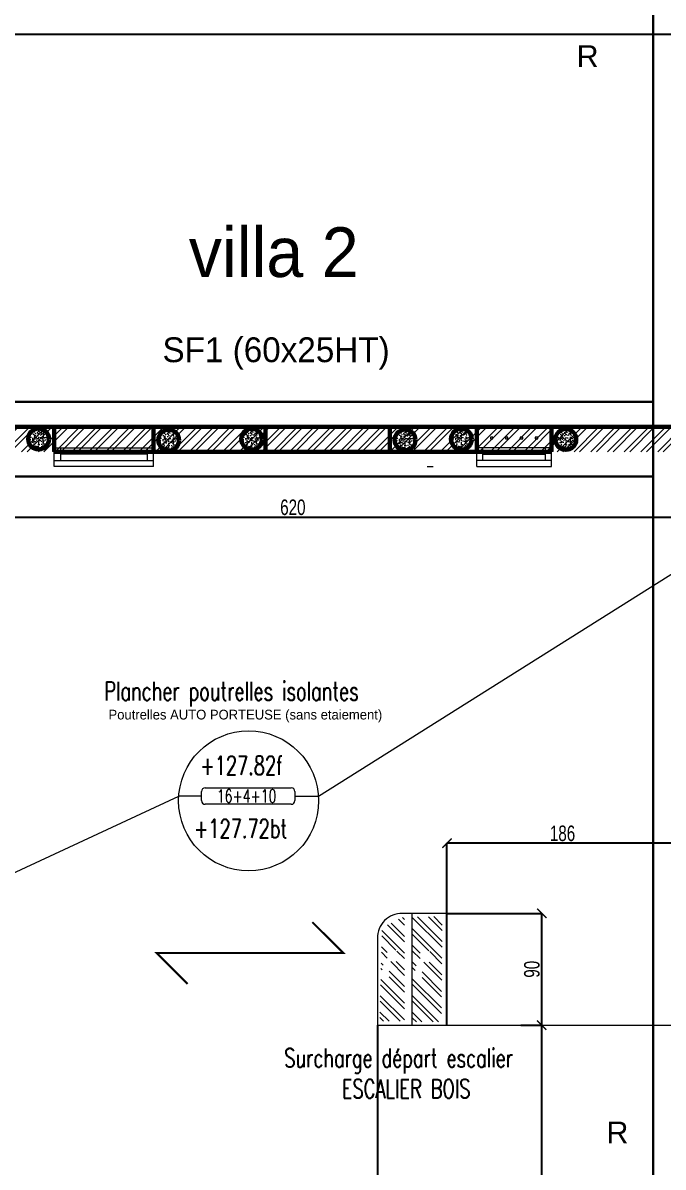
# Model space of a CAD drawing. Header units: metres. Extents: x -12536 to 12621, y -17191 to 9596.
# Drawn here: x -4479 to -3964, y 6705 to 7626 of the extents above; entities that cross this region are included whole.
import ezdxf

# ---------------------------------------------------------------- set-up
doc = ezdxf.new("R2010")
doc.units = ezdxf.units.M
doc.header["$MEASUREMENT"] = 0
doc.header["$PDMODE"] = 2
doc.header["$PDSIZE"] = 0.25
doc.linetypes.add('ACAD_ISO09W100', pattern=[45, 24, -3, 6, -3, 6, -3])
for name, color, linetype, lineweight in [('B-COT', 1, 'Continuous', 18), ('B-HAC', 8, 'Continuous', 9), ('B-HACH', 8, 'Continuous', 9), ('B-TEXT-NIVEAU', 3, 'Continuous', 20), ('B-TITRE POTEAUX', 7, 'Continuous', 60), ('B-VOILE-BA', 7, 'Continuous', 60), ('DALLE', 5, 'Continuous', 9)]:
    doc.layers.add(name, color=color, linetype=linetype, lineweight=lineweight)
doc.layers.add('B-HATCH-RELEVE', color=7, linetype='Continuous')
doc.layers.add('Calque commun', color=7, linetype='Continuous')
doc.styles.add('Arial', font='arial.ttf', dxfattribs={"height": 0.128})
doc.styles.add('Century Gothic4', font='GOTHIC.TTF', dxfattribs={"height": 0.4})
doc.styles.add('TEXTE', font='arial.ttf', dxfattribs={"width": 0.7})
doc.styles.add('TEXTE100', font='romans.shx', dxfattribs={"width": 0.7, "height": 0.3})
doc.dimstyles.new('COT 50', dxfattribs={"dimscale": 0.05, "dimtxt": 250, "dimasz": 150, "dimexe": 1, "dimexo": 2, "dimgap": 30, "dimtad": 1, "dimdec": 1, "dimrnd": 0.5, "dimzin": 12, "dimdsep": 46, "dimtxsty": 'TEXTE', "dimblk1": 'ARCHTICK', "dimblk2": 'ARCHTICK', "dimsah": 1, "dimcen": 0, "dimdle": 1.5, "dimclrd": 1, "dimclre": 1, "dimclrt": 3, "dimadec": 0, "dimazin": 0, "dimtfac": 1, "dimtdec": 1, "dimtmove": 0, "dimatfit": 3, "dimldrblk": 'ARCHTICK', "dimfxl": 1, "dimtolj": 1, "dimtzin": 0, "dimarcsym": 0})

# ---------------------------------------------------------------- blocks, each defined once
blk = doc.blocks.new('@PRES_1_$$_1-35')
at = {"layer": 'Calque commun', "color": 5, "linetype": 'Continuous', "lineweight": 5}
for p, q in [((0, 0.32), (0.8, 0.32)), ((0.8, 0.15), (0, 0.15)), ((0.05, 0.05), (0.05, 0.15)), ((0.05, 0.1), (0.75, 0.1)), ((0.75, 0.15), (0.75, 0.05)), ((0.8, 0.05), (0, 0.05)), ((0, 0), (0.8, 0))]:
    blk.add_line(p, q, dxfattribs=at)
blk = doc.blocks.new('@PRES_1_$$_1-36')
at = {"layer": 'Calque commun', "color": 7, "linetype": 'Continuous', "lineweight": 5}
blk.add_line((0, 0), (0, 0.32), dxfattribs=at)
blk = doc.blocks.new('@PRES_1_$$_1-37')
at = {"layer": 'Calque commun', "color": 7, "linetype": 'Continuous', "lineweight": 5}
blk.add_line((0, 0), (0, 0.32), dxfattribs=at)
blk = doc.blocks.new('INTER_2D_COMB13')
at = {"layer": 'Calque commun', "color": 0, "linetype": 'ByBlock', "lineweight": -2}
for name in ['@PRES_1_$$_1-35', '@PRES_1_$$_1-36']:
    blk.add_blockref(name, (0, 0), dxfattribs=at)
at = {"layer": 'Calque commun', "color": 0, "linetype": 'ByBlock', "lineweight": -2, "extrusion": (0, 0, -1), "xscale": -1, "yscale": -1, "zscale": -1, "rotation": 180}
blk.add_blockref('@PRES_1_$$_1-37', (-0.8, 0), dxfattribs=at)
blk = doc.blocks.new('PLACED_COMB13')
at = {"layer": 'Calque commun', "color": 0, "linetype": 'ByBlock', "lineweight": -2}
blk.add_blockref('INTER_2D_COMB13', (0, 0), dxfattribs=at)
blk = doc.blocks.new('@PRES_1_$$_1-47')
at = {"layer": 'Calque commun', "color": 5, "linetype": 'Continuous', "lineweight": 5}
for p, q in [((0, 0.32), (0.6, 0.32)), ((0.6, 0.15), (0, 0.15)), ((0.05, 0.05), (0.05, 0.15)), ((0.05, 0.1), (0.55, 0.1)), ((0.55, 0.15), (0.55, 0.05)), ((0.6, 0.05), (0, 0.05)), ((0, 0), (0.6, 0))]:
    blk.add_line(p, q, dxfattribs=at)
blk = doc.blocks.new('@PRES_1_$$_1-48')
at = {"layer": 'Calque commun', "color": 7, "linetype": 'Continuous', "lineweight": 5}
blk.add_line((0, 0), (0, 0.32), dxfattribs=at)
blk = doc.blocks.new('@PRES_1_$$_1-49')
at = {"layer": 'Calque commun', "color": 7, "linetype": 'Continuous', "lineweight": 5}
blk.add_line((0, 0), (0, 0.32), dxfattribs=at)
blk = doc.blocks.new('INTER_2D_COMB17')
at = {"layer": 'Calque commun', "color": 0, "linetype": 'ByBlock', "lineweight": -2}
for name in ['@PRES_1_$$_1-47', '@PRES_1_$$_1-48']:
    blk.add_blockref(name, (0, 0), dxfattribs=at)
at = {"layer": 'Calque commun', "color": 0, "linetype": 'ByBlock', "lineweight": -2, "extrusion": (0, 0, -1), "xscale": -1, "yscale": -1, "zscale": -1, "rotation": 180}
blk.add_blockref('@PRES_1_$$_1-49', (-0.6, 0), dxfattribs=at)
blk = doc.blocks.new('PLACED_COMB17')
at = {"layer": 'Calque commun', "color": 0, "linetype": 'ByBlock', "lineweight": -2}
blk.add_blockref('INTER_2D_COMB17', (0, 0), dxfattribs=at)
blk = doc.blocks.new('_ArchTick')
at = {"color": 0, "linetype": 'ByBlock', "const_width": 0.15}
blk.add_lwpolyline([(-0.5, -0.5), (0.5, 0.5)], dxfattribs=at)
blk = doc.blocks.new('*D842')
at = {"layer": 'B-HATCH-RELEVE', "color": 1, "lineweight": -2, "transparency": 16777216}
for p, q in [((-3291.76, 6716.64), (-3291.76, 6101)), ((-5231.76, 6584.18), (-5231.76, 6101)), ((-5231.84, 6101.05), (-3291.69, 6101.05))]:
    blk.add_line(p, q, dxfattribs=at)
at = {"layer": 'Defpoints', "color": 0, "transparency": 16777216}
for p in [(-3291.76, 6716.74), (-5231.76, 6584.28), (-3291.76, 6101.05)]:
    blk.add_point(p, dxfattribs=at)
at = {"layer": 'B-HATCH-RELEVE', "color": 1, "lineweight": -2, "transparency": 16777216, "xscale": 7.5, "yscale": 7.5, "zscale": 7.5, "rotation": 180}
blk.add_blockref('_ArchTick', (-5231.76, 6101.05), dxfattribs=at)
at = {"layer": 'B-HATCH-RELEVE', "color": 1, "lineweight": -2, "transparency": 16777216, "xscale": 7.5, "yscale": 7.5, "zscale": 7.5}
blk.add_blockref('_ArchTick', (-3291.76, 6101.05), dxfattribs=at)
at = {"layer": 'B-HATCH-RELEVE', "color": 3, "transparency": 16777216, "insert": (-4261.76, 6108.94), "char_height": 12.5, "attachment_point": 5, "style": 'TEXTE'}
blk.add_mtext('\\A1;1940', dxfattribs=at)
blk = doc.blocks.new('*D848')
at = {"layer": 'B-HATCH-RELEVE', "color": 1, "lineweight": -2, "transparency": 16777216}
for p, q in [((-3951.86, 7616.74), (-5395.83, 7616.74)), ((-5395.78, 7484.2), (-5395.78, 7616.81)), ((-5231.86, 7484.28), (-5395.83, 7484.28))]:
    blk.add_line(p, q, dxfattribs=at)
at = {"layer": 'Defpoints', "color": 0, "transparency": 16777216}
for p in [(-5395.78, 7616.74), (-3951.76, 7616.74), (-5231.76, 7484.28)]:
    blk.add_point(p, dxfattribs=at)
at = {"layer": 'B-HATCH-RELEVE', "color": 1, "lineweight": -2, "transparency": 16777216, "xscale": 7.5, "yscale": 7.5, "zscale": 7.5}
for p, rotation in [((-5395.78, 7616.74), 90), ((-5395.78, 7484.28), 270)]:
    blk.add_blockref('_ArchTick', p, dxfattribs=dict(at, rotation=rotation))
at = {"layer": 'B-HATCH-RELEVE', "color": 3, "transparency": 16777216, "insert": (-5403.67, 7550.51), "char_height": 12.5, "attachment_point": 5, "rotation": 90, "style": 'TEXTE'}
blk.add_mtext('\\A1;132.5', dxfattribs=at)
blk = doc.blocks.new('*D893')
at = {"layer": 'B-HATCH-RELEVE', "color": 1, "lineweight": -2, "transparency": 16777216}
for p, q in [((-4078.4, 6818.99), (-4061.45, 6818.99)), ((-4061.5, 6430.93), (-4061.5, 6819.07)), ((-4078.4, 6431), (-4061.45, 6431))]:
    blk.add_line(p, q, dxfattribs=at)
at = {"layer": 'Defpoints', "color": 0, "transparency": 16777216}
for p in [(-4078.5, 6818.99), (-4061.5, 6818.99), (-4078.5, 6431)]:
    blk.add_point(p, dxfattribs=at)
at = {"layer": 'B-HATCH-RELEVE', "color": 1, "lineweight": -2, "transparency": 16777216, "xscale": 7.5, "yscale": 7.5, "zscale": 7.5}
for p, rotation in [((-4061.5, 6818.99), 90), ((-4061.5, 6431), 270)]:
    blk.add_blockref('_ArchTick', p, dxfattribs=dict(at, rotation=rotation))
at = {"layer": 'B-HATCH-RELEVE', "color": 3, "transparency": 16777216, "insert": (-4069.39, 6625), "char_height": 12.5, "attachment_point": 5, "rotation": 90, "style": 'TEXTE'}
blk.add_mtext('\\A1;388', dxfattribs=at)
blk = doc.blocks.new('*D894')
at = {"layer": 'B-HATCH-RELEVE', "color": 1, "lineweight": -2, "transparency": 16777216}
for p, q in [((-4137.66, 6909), (-4061.45, 6909)), ((-4061.5, 6818.92), (-4061.5, 6909.07)), ((-4078.4, 6818.99), (-4061.45, 6818.99))]:
    blk.add_line(p, q, dxfattribs=at)
at = {"layer": 'Defpoints', "color": 0, "transparency": 16777216}
for p in [(-4137.76, 6909), (-4061.5, 6909), (-4078.5, 6818.99)]:
    blk.add_point(p, dxfattribs=at)
at = {"layer": 'B-HATCH-RELEVE', "color": 1, "lineweight": -2, "transparency": 16777216, "xscale": 7.5, "yscale": 7.5, "zscale": 7.5}
for p, rotation in [((-4061.5, 6909), 90), ((-4061.5, 6818.99), 270)]:
    blk.add_blockref('_ArchTick', p, dxfattribs=dict(at, rotation=rotation))
at = {"layer": 'B-HATCH-RELEVE', "color": 3, "transparency": 16777216, "insert": (-4069.38, 6864), "char_height": 12.5, "attachment_point": 5, "rotation": 90, "style": 'TEXTE'}
blk.add_mtext('\\A1;90', dxfattribs=at)
blk = doc.blocks.new('*D895')
at = {"layer": 'B-HATCH-RELEVE', "color": 1, "lineweight": -2, "transparency": 16777216}
for p, q in [((-3951.69, 6965.5), (-4137.84, 6965.5)), ((-4137.76, 6819.09), (-4137.76, 6965.55)), ((-3951.76, 6819.09), (-3951.76, 6965.55))]:
    blk.add_line(p, q, dxfattribs=at)
at = {"layer": 'Defpoints', "color": 0, "transparency": 16777216}
for p in [(-4137.76, 6965.5), (-4137.76, 6818.99), (-3951.76, 6818.99)]:
    blk.add_point(p, dxfattribs=at)
at = {"layer": 'B-HATCH-RELEVE', "color": 1, "lineweight": -2, "transparency": 16777216, "xscale": 7.5, "yscale": 7.5, "zscale": 7.5, "rotation": 180}
blk.add_blockref('_ArchTick', (-4137.76, 6965.5), dxfattribs=at)
at = {"layer": 'B-HATCH-RELEVE', "color": 1, "lineweight": -2, "transparency": 16777216, "xscale": 7.5, "yscale": 7.5, "zscale": 7.5}
blk.add_blockref('_ArchTick', (-3951.76, 6965.5), dxfattribs=at)
at = {"layer": 'B-HATCH-RELEVE', "color": 3, "transparency": 16777216, "insert": (-4044.76, 6973.38), "char_height": 12.5, "attachment_point": 5, "style": 'TEXTE'}
blk.add_mtext('\\A1;186', dxfattribs=at)
blk = doc.blocks.new('*D896')
at = {"layer": 'B-HATCH-RELEVE', "color": 1, "lineweight": -2, "transparency": 16777216}
for p, q in [((-4193.76, 6818.89), (-4193.76, 146.46)), ((-4137.69, 146.51), (-4193.84, 146.51)), ((-4137.76, 0.1), (-4137.76, 146.56))]:
    blk.add_line(p, q, dxfattribs=at)
at = {"layer": 'Defpoints', "color": 0, "transparency": 16777216}
for p in [(-4193.76, 6818.99), (-4193.76, 146.51), (-4137.76, 0)]:
    blk.add_point(p, dxfattribs=at)
at = {"layer": 'B-HATCH-RELEVE', "color": 1, "lineweight": -2, "transparency": 16777216, "xscale": 7.5, "yscale": 7.5, "zscale": 7.5, "rotation": 180}
blk.add_blockref('_ArchTick', (-4193.76, 146.51), dxfattribs=at)
at = {"layer": 'B-HATCH-RELEVE', "color": 1, "lineweight": -2, "transparency": 16777216, "xscale": 7.5, "yscale": 7.5, "zscale": 7.5}
blk.add_blockref('_ArchTick', (-4137.76, 146.51), dxfattribs=at)
at = {"layer": 'B-HATCH-RELEVE', "color": 3, "transparency": 16777216, "insert": (-4165.76, 154.39), "char_height": 12.5, "attachment_point": 5, "style": 'TEXTE'}
blk.add_mtext('\\A1;56', dxfattribs=at)
blk = doc.blocks.new('*D1020')
at = {"layer": 'B-HATCH-RELEVE', "color": 1, "linetype": 'ByBlock', "lineweight": -2, "transparency": 16777216}
for p, q in [((-4571.84, 7228.01), (-3951.69, 7228.01)), ((-4571.76, 7228.01), (-4571.76, 7227.96)), ((-3951.76, 7228.01), (-3951.76, 7228.06))]:
    blk.add_line(p, q, dxfattribs=at)
at = {"layer": 'Defpoints', "color": 0, "transparency": 16777216}
for p in [(-4571.76, 7228.77), (-3951.76, 7228.01), (-3951.76, 7228.01)]:
    blk.add_point(p, dxfattribs=at)
at = {"layer": 'B-HATCH-RELEVE', "color": 1, "lineweight": -2, "transparency": 16777216, "xscale": 7.5, "yscale": 7.5, "zscale": 7.5, "rotation": 180}
blk.add_blockref('_ArchTick', (-4571.76, 7228.01), dxfattribs=at)
at = {"layer": 'B-HATCH-RELEVE', "color": 1, "lineweight": -2, "transparency": 16777216, "xscale": 7.5, "yscale": 7.5, "zscale": 7.5}
blk.add_blockref('_ArchTick', (-3951.76, 7228.01), dxfattribs=at)
at = {"layer": 'B-HATCH-RELEVE', "color": 3, "transparency": 16777216, "insert": (-4261.76, 7235.89), "char_height": 12.5, "attachment_point": 5, "style": 'TEXTE'}
blk.add_mtext('\\A1;620', dxfattribs=at)

msp = doc.modelspace()

# ---------------------------------------------------------------- hatches: boundary and pattern name
at = {"layer": 'B-HAC'}
h = msp.add_hatch(dxfattribs=at)
h.set_pattern_fill('ANSI32', color=256)
h.set_pattern_definition([(45, (-67473.308, 99385.418), (-6.7351921, 6.7351921), []), (45, (-67468.818, 99385.418), (-6.7351921, 6.7351921), [])])
h.paths.add_polyline_path([(-4590.607, 7300.747), (-3931.764, 7300.671), (-3931.764, 7280.671), (-4590.607, 7280.747)])
h.paths.add_polyline_path([(-4571.445, 7282.833), (-4571.371, 7288.341), (-4561.027, 7288.341), (-4561.102, 7282.833)], flags=16)
h.paths.add_polyline_path([(-4583.602, 7286.742), (-4583.647, 7294.575), (-4574.375, 7294.601), (-4574.33, 7286.768)], flags=16)
at = {"layer": 'B-HACH', "ltscale": 0.225}
h = msp.add_hatch(dxfattribs=at)
h.set_pattern_fill('AR-CONC', color=256, scale=0.028, style=0)
h.set_pattern_definition([(50, (3468.214, 18627.381), (5.1011707, -0.4462944), [0.5334, -5.8674]), (355, (3468.214, 18627.381), (-0.9867991, 5.349586), [0.42672, -4.69392]), (100.451, (3468.639, 18627.3436), (4.11439, 4.9032673), [0.45332, -4.98652]), (46.1842, (3468.214, 18628.803), (7.5902131, -1.1771852), [0.8001, -8.8011]), (96.6356, (3468.847, 18628.705), (6.6473186, 6.9279156), [0.67998, -7.47978]), (351.184, (3468.214, 18628.803), (6.647329, 6.9279033), [0.64008, -7.04088]), (21, (3468.9253, 18628.4476), (4.2452166, -2.8634345), [0.5334, -5.8674]), (326, (3468.9253, 18628.4476), (1.7304568, 5.157263), [0.42672, -4.69392]), (71.4514, (3469.279, 18628.209), (5.9756617, 2.29384), [0.45332, -4.98652]), (37.5, (3468.2141, 18627.3808), (0.0864809, 2.3675411), [0, -4.637024, 0, -4.76504, 0, -4.7117]), (7.5, (3468.214, 18627.3808), (1.87095055, 2.8050561), [0, -2.716784, 0, -4.530344, 0, -1.79578]), (327.5, (3466.6281, 18627.3808), (3.79653666, -0.16040483), [0, -1.778, 0, -5.54736, 0, -7.36092]), (317.5, (3465.917, 18627.3808), (4.1476171, 0.71194175), [0, -2.3114, 0, -3.684016, 0, -5.22732])])
h.paths.add_polyline_path([(-4457.973, 7290.918, 1), (-4474.773, 7290.918, 1)])
h = msp.add_hatch(dxfattribs=at)
h.set_pattern_fill('AR-CONC', color=256, scale=0.028, style=0)
h.set_pattern_definition([(50, (3572.9157, 18626.473), (5.1011707, -0.4462944), [0.5334, -5.8674]), (355, (3572.9157, 18626.473), (-0.9867991, 5.349586), [0.42672, -4.69392]), (100.451, (3573.341, 18626.436), (4.11439, 4.9032673), [0.45332, -4.98652]), (46.1842, (3572.9157, 18627.8954), (7.5902131, -1.1771852), [0.8001, -8.8011]), (96.6356, (3573.548, 18627.797), (6.6473186, 6.9279156), [0.67998, -7.47978]), (351.184, (3572.916, 18627.8954), (6.647329, 6.9279033), [0.64008, -7.04088]), (21, (3573.627, 18627.54), (4.2452166, -2.8634345), [0.5334, -5.8674]), (326, (3573.627, 18627.54), (1.7304568, 5.157263), [0.42672, -4.69392]), (71.4514, (3573.9806, 18627.301), (5.9756617, 2.29384), [0.45332, -4.98652]), (37.5, (3572.9157, 18626.473), (0.0864809, 2.3675411), [0, -4.637024, 0, -4.76504, 0, -4.7117]), (7.5, (3572.9157, 18626.473), (1.87095055, 2.8050561), [0, -2.716784, 0, -4.530344, 0, -1.79578]), (327.5, (3571.3297, 18626.473), (3.79653666, -0.16040483), [0, -1.778, 0, -5.54736, 0, -7.36092]), (317.5, (3570.6185, 18626.473), (4.1476171, 0.71194175), [0, -2.3114, 0, -3.684016, 0, -5.22732])])
h.paths.add_polyline_path([(-4353.272, 7290.01, 1), (-4370.072, 7290.01, 1)])
h = msp.add_hatch(dxfattribs=at)
h.set_pattern_fill('AR-CONC', color=256, scale=0.028, style=0)
h.set_pattern_definition([(50, (3639.697, 18627.2727), (5.1011707, -0.4462944), [0.5334, -5.8674]), (355, (3639.697, 18627.273), (-0.9867991, 5.349586), [0.42672, -4.69392]), (100.451, (3640.122, 18627.2356), (4.11439, 4.9032673), [0.45332, -4.98652]), (46.1842, (3639.697, 18628.695), (7.5902131, -1.1771852), [0.8001, -8.8011]), (96.6356, (3640.3295, 18628.597), (6.6473186, 6.9279156), [0.67998, -7.47978]), (351.184, (3639.697, 18628.695), (6.647329, 6.9279033), [0.64008, -7.04088]), (21, (3640.408, 18628.3395), (4.2452166, -2.8634345), [0.5334, -5.8674]), (326, (3640.408, 18628.3395), (1.7304568, 5.157263), [0.42672, -4.69392]), (71.4514, (3640.762, 18628.101), (5.9756617, 2.29384), [0.45332, -4.98652]), (37.5, (3639.697, 18627.2727), (0.0864809, 2.3675411), [0, -4.637024, 0, -4.76504, 0, -4.7117]), (7.5, (3639.697, 18627.2727), (1.87095055, 2.8050561), [0, -2.716784, 0, -4.530344, 0, -1.79578]), (327.5, (3638.111, 18627.2727), (3.79653666, -0.16040483), [0, -1.778, 0, -5.54736, 0, -7.36092]), (317.5, (3637.3998, 18627.2727), (4.1476171, 0.71194175), [0, -2.3114, 0, -3.684016, 0, -5.22732])])
h.paths.add_polyline_path([(-4286.49, 7290.809, 1), (-4303.29, 7290.809, 1)])
h = msp.add_hatch(dxfattribs=at)
h.set_pattern_fill('AR-CONC', color=256, scale=0.028, style=0)
h.set_pattern_definition([(50, (3763.1193, 18626.5973), (5.1011707, -0.4462944), [0.5334, -5.8674]), (355, (3763.1193, 18626.5973), (-0.9867991, 5.349586), [0.42672, -4.69392]), (100.451, (3763.5444, 18626.56), (4.11439, 4.9032673), [0.45332, -4.98652]), (46.1842, (3763.1193, 18628.02), (7.5902131, -1.1771852), [0.8001, -8.8011]), (96.6356, (3763.752, 18627.9216), (6.6473186, 6.9279156), [0.67998, -7.47978]), (351.184, (3763.119, 18628.02), (6.647329, 6.9279033), [0.64008, -7.04088]), (21, (3763.8305, 18627.664), (4.2452166, -2.8634345), [0.5334, -5.8674]), (326, (3763.8305, 18627.664), (1.7304568, 5.157263), [0.42672, -4.69392]), (71.4514, (3764.1843, 18627.4255), (5.9756617, 2.29384), [0.45332, -4.98652]), (37.5, (3763.1193, 18626.5973), (0.0864809, 2.3675411), [0, -4.637024, 0, -4.76504, 0, -4.7117]), (7.5, (3763.1193, 18626.5973), (1.87095055, 2.8050561), [0, -2.716784, 0, -4.530344, 0, -1.79578]), (327.5, (3761.5333, 18626.5973), (3.79653666, -0.16040483), [0, -1.778, 0, -5.54736, 0, -7.36092]), (317.5, (3760.822, 18626.5973), (4.1476171, 0.71194175), [0, -2.3114, 0, -3.684016, 0, -5.22732])])
h.paths.add_polyline_path([(-4163.068, 7290.134, 1), (-4179.868, 7290.134, 1)])
h = msp.add_hatch(dxfattribs=at)
h.set_pattern_fill('AR-CONC', color=256, scale=0.028, style=0)
h.set_pattern_definition([(50, (3808.4337, 18627.2975), (5.1011707, -0.4462944), [0.5334, -5.8674]), (355, (3808.4337, 18627.2975), (-0.9867991, 5.349586), [0.42672, -4.69392]), (100.451, (3808.8588, 18627.2603), (4.11439, 4.9032673), [0.45332, -4.98652]), (46.1842, (3808.4337, 18628.72), (7.5902131, -1.1771852), [0.8001, -8.8011]), (96.6356, (3809.066, 18628.622), (6.6473186, 6.9279156), [0.67998, -7.47978]), (351.184, (3808.434, 18628.72), (6.647329, 6.9279033), [0.64008, -7.04088]), (21, (3809.145, 18628.3643), (4.2452166, -2.8634345), [0.5334, -5.8674]), (326, (3809.145, 18628.3643), (1.7304568, 5.157263), [0.42672, -4.69392]), (71.4514, (3809.4986, 18628.1257), (5.9756617, 2.29384), [0.45332, -4.98652]), (37.5, (3808.4337, 18627.2975), (0.0864809, 2.3675411), [0, -4.637024, 0, -4.76504, 0, -4.7117]), (7.5, (3808.4337, 18627.2975), (1.87095055, 2.8050561), [0, -2.716784, 0, -4.530344, 0, -1.79578]), (327.5, (3806.8477, 18627.2975), (3.79653666, -0.16040483), [0, -1.778, 0, -5.54736, 0, -7.36092]), (317.5, (3806.1365, 18627.2975), (4.1476171, 0.71194175), [0, -2.3114, 0, -3.684016, 0, -5.22732])])
h.paths.add_polyline_path([(-4117.754, 7290.834, 1), (-4134.554, 7290.834, 1)])
h = msp.add_hatch(dxfattribs=at)
h.set_pattern_fill('AR-CONC', color=256, scale=0.028, style=0)
h.set_pattern_definition([(50, (3892.522, 18627.064), (5.1011707, -0.4462944), [0.5334, -5.8674]), (355, (3892.522, 18627.064), (-0.9867991, 5.349586), [0.42672, -4.69392]), (100.451, (3892.947, 18627.027), (4.11439, 4.9032673), [0.45332, -4.98652]), (46.1842, (3892.522, 18628.4865), (7.5902131, -1.1771852), [0.8001, -8.8011]), (96.6356, (3893.1546, 18628.3884), (6.6473186, 6.9279156), [0.67998, -7.47978]), (351.184, (3892.522, 18628.4865), (6.647329, 6.9279033), [0.64008, -7.04088]), (21, (3893.2332, 18628.131), (4.2452166, -2.8634345), [0.5334, -5.8674]), (326, (3893.233, 18628.131), (1.7304568, 5.157263), [0.42672, -4.69392]), (71.4514, (3893.587, 18627.8923), (5.9756617, 2.29384), [0.45332, -4.98652]), (37.5, (3892.522, 18627.0641), (0.0864809, 2.3675411), [0, -4.637024, 0, -4.76504, 0, -4.7117]), (7.5, (3892.522, 18627.064), (1.87095055, 2.8050561), [0, -2.716784, 0, -4.530344, 0, -1.79578]), (327.5, (3890.936, 18627.0641), (3.79653666, -0.16040483), [0, -1.778, 0, -5.54736, 0, -7.36092]), (317.5, (3890.225, 18627.064), (4.1476171, 0.71194175), [0, -2.3114, 0, -3.684016, 0, -5.22732])])
h.paths.add_polyline_path([(-4033.665, 7290.601, 1), (-4050.465, 7290.601, 1)])
at = {"layer": 'Calque commun', "linetype": 'Continuous', "lineweight": 5}
h = msp.add_hatch(dxfattribs=at)
h.set_pattern_fill('ANSI32', color=6, angle=-90)
h.set_pattern_definition([(315, (87912.771, 69769.093), (6.7351921, 6.7351921), []), (315, (87912.771, 69764.603), (6.7351921, 6.7351921), [])])
h.paths.add_polyline_path([(-4171.9, 6906.574), (-4171.976, 6822.111), (-4191.976, 6822.111), (-4190, 6897.5)])
h.paths.add_polyline_path([(-4189.815, 6867.23), (-4184.306, 6867.156), (-4184.306, 6856.812), (-4189.815, 6856.887)], flags=16)
h.paths.add_polyline_path([(-4185.905, 6879.387), (-4178.072, 6879.432), (-4178.046, 6870.16), (-4185.879, 6870.115)], flags=16)
h = msp.add_hatch(dxfattribs=at)
h.set_pattern_fill('ANSI32', color=6, angle=-90)
h.set_pattern_definition([(315, (87939.271, 69768.593), (6.7351921, 6.7351921), []), (315, (87939.271, 69764.103), (6.7351921, 6.7351921), [])])
h.paths.add_polyline_path([(-4141.5, 6906.5), (-4142.239, 6821.72), (-4165.476, 6821.611), (-4165.4, 6906.074)])
h.paths.add_polyline_path([(-4163.315, 6866.73), (-4157.806, 6866.656), (-4157.806, 6856.312), (-4163.315, 6856.387)], flags=16)
h.paths.add_polyline_path([(-4159.405, 6878.887), (-4151.572, 6878.932), (-4151.546, 6869.66), (-4159.379, 6869.615)], flags=16)

# ---------------------------------------------------------------- linework, layer by layer
at = {"layer": 'B-COT', "color": 6, "linetype": 'ACAD_ISO09W100', "lineweight": 50}
for points in [[(-4453.761, 7300.738), (-4373.761, 7300.738), (-4373.761, 7280.738), (-4453.761, 7280.738)], [(-4283.761, 7300.738), (-4183.761, 7300.738), (-4183.761, 7280.738), (-4283.761, 7280.738)], [(-4113.761, 7300.738), (-4053.761, 7300.738), (-4053.761, 7280.738), (-4113.761, 7280.738)]]:
    msp.add_lwpolyline(points, close=True, dxfattribs=at)
at = {"layer": 'B-TEXT-NIVEAU', "color": 6}
for p, q in [((-4241.126, 7003.436, -34.014), (-3317.764, 7584.737)), ((-5211.761, 6604.276), (-4353.564, 7003.436, -34.014)), ((-4335.275, 7003.436, -34.014), (-4353.564, 7003.436, -34.014)), ((-4335.275, 6999.806, -34.014), (-4335.275, 7007.065, -34.014)), ((-4332.275, 7010.065, -34.014), (-4263.07, 7010.065, -34.014)), ((-4260.07, 7007.065, -34.014), (-4260.07, 6999.806, -34.014)), ((-4260.07, 7003.436, -34.014), (-4241.126, 7003.436, -34.014)), ((-4263.07, 6996.806, -34.014), (-4332.275, 6996.806, -34.014))]:
    msp.add_line(p, q, dxfattribs=at)
msp.add_circle((-4297.345, 6999.608, -34.014), 56.35, dxfattribs=at)
for centre, start, end in [((-4332.275, 7007.065, -34.014), 90, 180), ((-4263.07, 7007.065, -34.014), 0, 90), ((-4332.275, 6999.806, -34.014), 180, 270), ((-4263.07, 6999.806, -34.014), 270, 0)]:
    msp.add_arc(centre, 3, start, end, dxfattribs=at)
at = {"layer": 'B-VOILE-BA', "color": 2, "lineweight": 30}
for p, q in [((-4551.782, 7320.752), (-3971.761, 7320.751)), ((-4551.791, 7260.801), (-3971.762, 7260.727)), ((-4453.761, 7260.738), (-4053.761, 7260.738))]:
    msp.add_line(p, q, dxfattribs=at)
at = {"layer": 'B-VOILE-BA'}
msp.add_line((-4453.761, 7280.738), (-4053.761, 7280.738), dxfattribs=at)
at = {"layer": 'B-VOILE-BA', "color": 2, "lineweight": 30}
msp.add_lwpolyline([(-3971.761, 7636.738), (-3271.757, 7636.738), (-3271.896, 6696.711), (-3971.763, 6696.739)], close=True, dxfattribs=at)
at = {"layer": 'B-VOILE-BA'}
for points in [[(-4453.761, 7300.738, 0), (-4453.761, 7284.737, 0), (-4453.761, 7280.854, 0)], [(-4283.761, 7300.738, 0), (-4283.761, 7280.738, 0), (-4373.761, 7280.738, 0), (-4373.761, 7300.738, 0)], [(-4113.761, 7300.738, 0), (-4113.761, 7280.738, 0), (-4183.761, 7280.738, 0), (-4183.761, 7300.738, 0)], [(-4053.761, 7280.854, 0), (-4053.761, 7300.738, 0)]]:
    msp.add_polyline3d(points, dxfattribs=at)
for centre in [(-4466.373, 7290.918), (-4361.672, 7290.01), (-4294.89, 7290.809), (-4171.468, 7290.134), (-4126.154, 7290.834), (-4042.065, 7290.601)]:
    msp.add_circle(centre, 8.4, dxfattribs=at)
for points, invisible_edges in [([(-3951.762, 7300.738), (-4591.761, 7300.738), (-3931.762, 6716.738)], 14), ([(-4591.761, 7300.738), (-4591.761, 6584.277), (-3931.762, 6716.738)], 15), ([(-3931.762, 6400.738), (-3931.762, 6716.738), (-4591.761, 6584.277)], 14)]:
    msp.add_3dface(points, dxfattribs=dict(at, invisible_edges=invisible_edges))
at = {"layer": 'Calque commun', "color": 7, "linetype": 'Continuous', "lineweight": 5}
msp.add_line((-4153.761, 7268.737), (-4153.761, 7268.737), dxfattribs=at)
at = {"layer": 'Calque commun', "color": 15, "linetype": 'Continuous', "lineweight": 20}
msp.add_line((-4153.761, 7268.737), (-4148.761, 7268.737), dxfattribs=at)
at = {"layer": 'Calque commun', "color": 6, "linetype": 'Continuous', "lineweight": 5}
for p, q in [((-4165.763, 6908.996), (-4173.762, 6908.996)), ((-4137.765, 6908.996), (-4165.763, 6908.996)), ((-4165.762, 6818.994), (-4165.762, 6908.996)), ((-4137.765, 6908.996), (-4137.765, 6818.995)), ((-4193.762, 6888.996), (-4193.762, 6818.994)), ((-4193.762, 6818.994), (-3951.762, 6818.994))]:
    msp.add_line(p, q, dxfattribs=at)
at = {"layer": 'Calque commun', "color": 6, "linetype": 'Continuous', "lineweight": 5, "flags": 128}
msp.add_lwpolyline([(-4173.762, 6908.996, 0.4142192), (-4193.762, 6888.996)], format="xyb", dxfattribs=at)
at = {"layer": 'Calque commun', "color": 12, "linetype": 'Continuous', "lineweight": 20}
for points in [[(-4283.761, 7300.738, 0), (-4283.761, 7280.738, 0), (-4373.761, 7280.738, 0), (-4373.761, 7300.738, 0)], [(-4113.761, 7300.738, 0), (-4113.761, 7280.738, 0), (-4183.761, 7280.738, 0), (-4183.761, 7300.738, 0)]]:
    msp.add_polyline3d(points, dxfattribs=at)
at = {"layer": 'DALLE', "const_width": 1.68}
msp.add_lwpolyline([(-4246.071, 6901.906), (-4221.138, 6876.994), (-4371.239, 6876.994), (-4346.48, 6852.256)], dxfattribs=at)

# ---------------------------------------------------------------- block references
at = {"layer": 'B-VOILE-BA', "color": 2, "lineweight": 30, "extrusion": (0, 0, -1), "xscale": -100, "yscale": -100, "zscale": -100, "rotation": 180}
msp.add_blockref('PLACED_COMB13', (4373.761, 7268.737), dxfattribs=at)
at = {"layer": 'Calque commun', "color": 0, "linetype": 'ByBlock', "lineweight": -2, "xscale": 100, "yscale": 100, "zscale": 100}
msp.add_blockref('PLACED_COMB17', (-4113.761, 7268.737), dxfattribs=at)

# ---------------------------------------------------------------- texts
at = {"color": 6, "lineweight": 40, "style": 'Century Gothic4'}
msp.add_text('Poutrelles AUTO PORTEUSE (sans etaiement) ', height=7.84, dxfattribs=at).set_placement((-4410.088, 7065.106))
at = {"layer": 'B-TEXT-NIVEAU', "style": 'TEXTE100', "width": 0.7}
for s, height, p in [('Plancher poutrelles isolantes', 15, (-4413.584, 7080.49, -34.014)), ('+127.82f', 15, (-4336.365, 7020.667, -34.014)), ('16+4+10', 10.5, (-4322.899, 6998.233, -34.014)), ('+127.72bt', 15, (-4341.494, 6969.76, -34.014))]:
    msp.add_text(s, height=height, dxfattribs=at).set_placement(p)
at = {"layer": 'B-TITRE POTEAUX', "style": 'Arial'}
for p in [(-4033.412, 7590.475, -34.014), (-4009.386, 6723.856, -34.014)]:
    msp.add_text('R', height=17.5, dxfattribs=at).set_placement(p)
at = {"layer": 'B-VOILE-BA', "style": 'Century Gothic4'}
for s, height, p in [('villa 2', 40, (-4345.522, 7421.386)), ('SF1 (60x25HT)', 20, (-4366.665, 7352.797))]:
    msp.add_text(s, height=height, dxfattribs=at).set_placement(p)
at = {"layer": 'Calque commun', "color": 6, "linetype": 'Continuous', "lineweight": 5, "style": 'TEXTE100', "width": 0.7}
for s, p in [('Surcharge départ escalier', (-4268.679, 6785.087, -34.014)), ('ESCALIER BOIS', (-4222.37, 6760.321, -23.81))]:
    msp.add_text(s, height=15, dxfattribs=at).set_placement(p)

# ---------------------------------------------------------------- dimensions: what is measured, and where the dimension line sits
at = {"layer": 'B-HATCH-RELEVE'}
for base, p1, p2, picture, middle in [((-5395.779, 7616.738), (-5231.761, 7484.277), (-3951.762, 7616.738), '*D848', (-5403.666, 7550.507)), ((-4061.5, 6908.996), (-4078.5, 6818.994), (-4137.765, 6908.996), '*D894', (-4069.382, 6863.995))]:
    dim = msp.add_linear_dim(base=base, p1=p1, p2=p2, angle=90, dimstyle='COT 50', override={"dimtmove": 1}, dxfattribs=at)
    dim.commit()
    dim.dimension.update_dxf_attribs({"geometry": picture, "text_midpoint": middle})
for base, p1, p2, override, picture, middle in [((-3951.762, 7228.01), (-4571.762, 7228.771), (-3951.762, 7228.01), {"dimtmove": 1, "dimfxl": 0.1, "dimfxlon": 1, "dimarcsym": 2}, '*D1020', (-4261.762, 7235.892)), ((-4193.762, 146.506), (-4137.765, 0), (-4193.762, 6818.994), {"dimtmove": 1}, '*D896', (-4165.763, 154.388))]:
    dim = msp.add_linear_dim(base=base, p1=p1, p2=p2, dimstyle='COT 50', override=override, dxfattribs=at)
    dim.commit()
    dim.dimension.update_dxf_attribs({"geometry": picture, "text_midpoint": middle})
for base, p1, p2, picture, middle in [((-4137.765, 6965.5), (-3951.762, 6818.994), (-4137.765, 6818.994), '*D895', (-4044.763, 6973.382)), ((-3291.763, 6101.053), (-5231.761, 6584.277), (-3291.763, 6716.738), '*D842', (-4261.762, 6108.935))]:
    dim = msp.add_linear_dim(base=base, p1=p1, p2=p2, dimstyle='COT 50', dxfattribs=at)
    dim.commit()
    dim.dimension.update_dxf_attribs({"geometry": picture, "text_midpoint": middle})
dim = msp.add_linear_dim(base=(-4061.5, 6818.994), p1=(-4078.5, 6431), p2=(-4078.5, 6818.994), angle=90, dimstyle='COT 50', dxfattribs=at)
dim.commit()
dim.dimension.update_dxf_attribs({"geometry": '*D893', "text_midpoint": (-4069.386, 6624.997)})

# ---------------------------------------------------------------- meshes
at = {"layer": 'Calque commun', "color": 25, "linetype": 'Continuous', "lineweight": 20}
mesh = msp.add_polyface(dxfattribs=at)
corners = [(-4100.762, 7292.506), (-4102.762, 7292.506), (-4102.762, 7291.01), (-4100.762, 7291.01)]
mesh.append_faces([[corners[k] for k in face] for face in [(0, 1, 2, 3)]], dxfattribs={"color": 25})
mesh = msp.add_polyface(dxfattribs=at)
corners = [(-4088.762, 7292.506), (-4090.762, 7292.506), (-4090.762, 7291.01), (-4088.762, 7291.01)]
mesh.append_faces([[corners[k] for k in face] for face in [(0, 1, 2, 3)]], dxfattribs={"color": 25})
mesh = msp.add_polyface(dxfattribs=at)
corners = [(-4076.762, 7292.506), (-4078.761, 7292.506), (-4078.761, 7291.01), (-4076.762, 7291.01)]
mesh.append_faces([[corners[k] for k in face] for face in [(0, 1, 2, 3)]], dxfattribs={"color": 25})
mesh = msp.add_polyface(dxfattribs=at)
corners = [(-4064.762, 7292.506), (-4066.762, 7292.506), (-4066.762, 7291.01), (-4064.762, 7291.01)]
mesh.append_faces([[corners[k] for k in face] for face in [(0, 1, 2, 3)]], dxfattribs={"color": 25})

doc.saveas('drawing.dxf')
